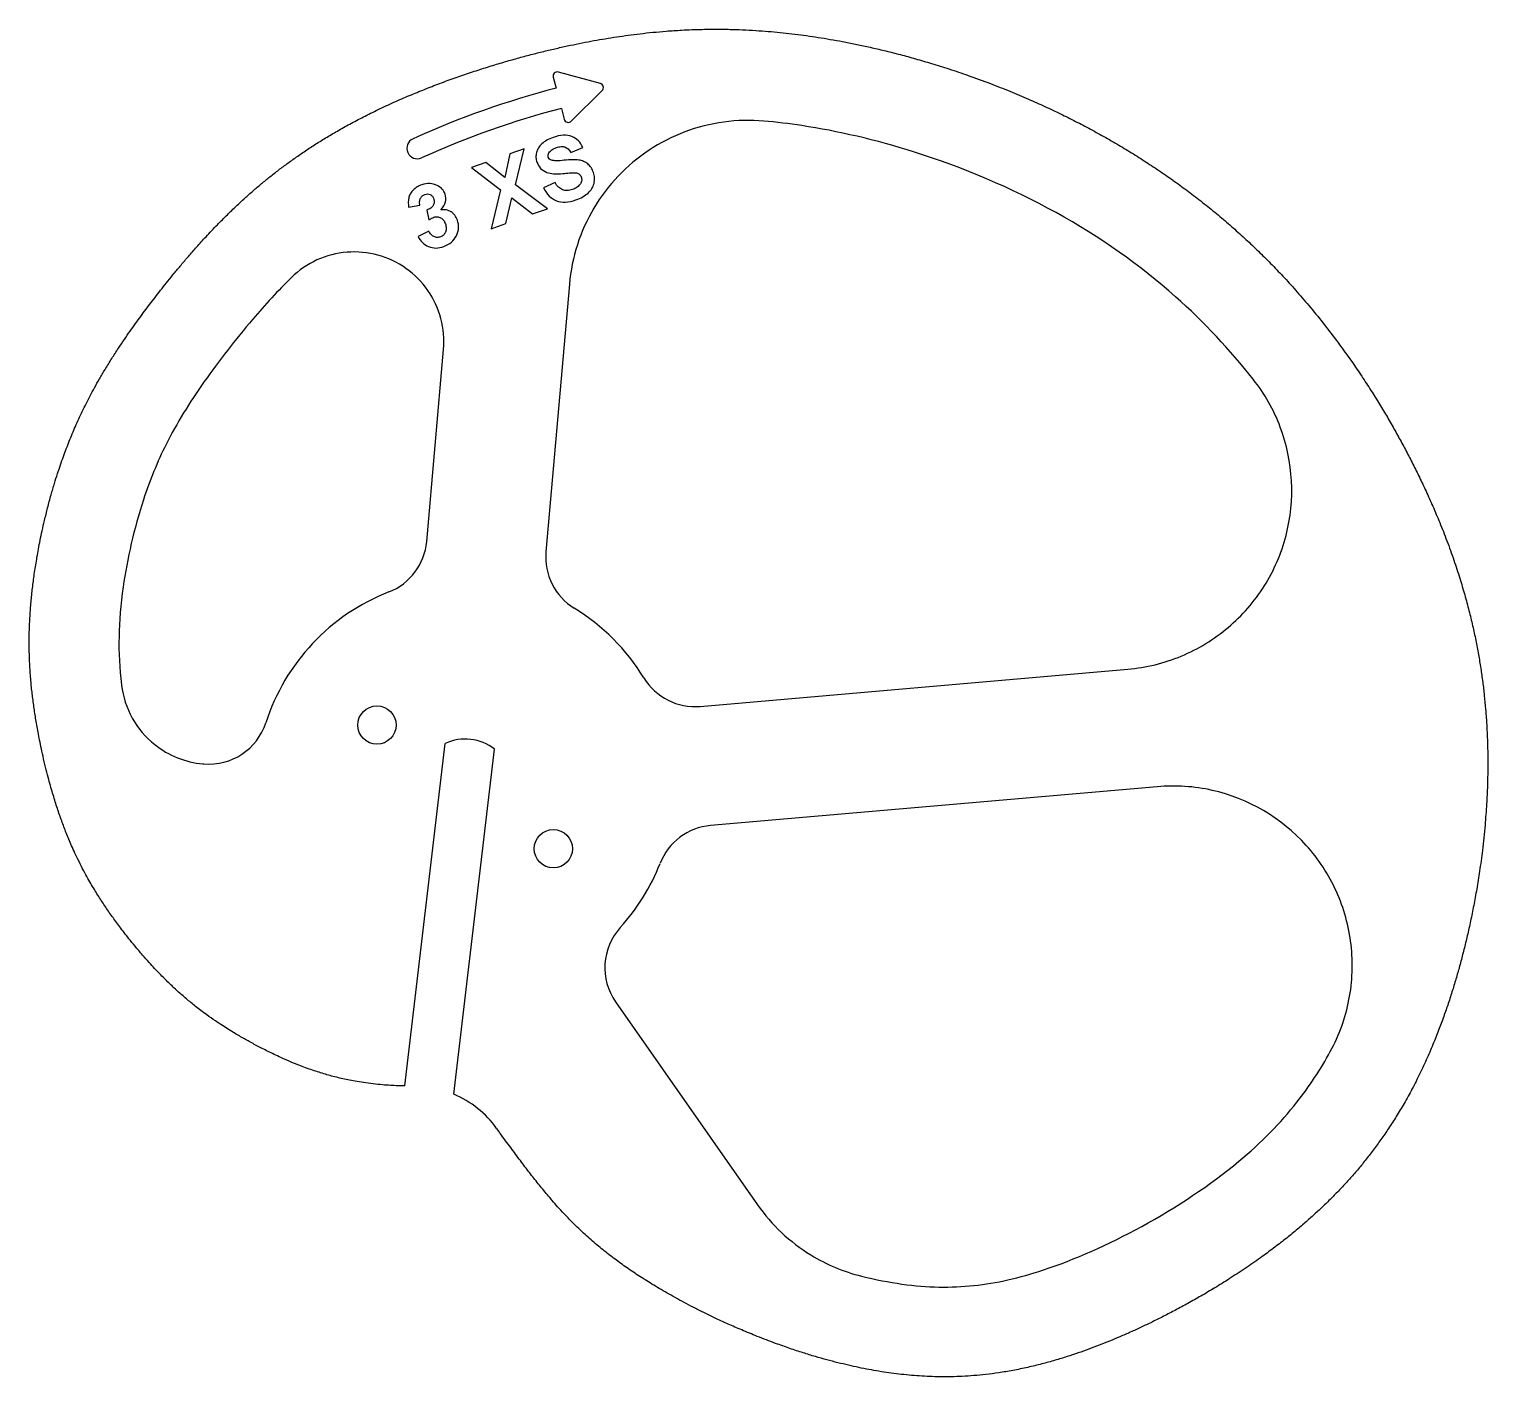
# Model space of a CAD drawing. Extents: x 327 to 571, y 120 to 345.
import ezdxf

# ---------------------------------------------------------------- set-up
doc = ezdxf.new("R2010")
doc.units = 0
doc.header["$LTSCALE"] = 12.7
doc.layers.add('VISIBLE', color=7, linetype='CONTINUOUS')

msp = doc.modelspace()

# ---------------------------------------------------------------- linework, layer by layer
at = {"layer": 'VISIBLE'}
for p, q in [((414.3, 337.36), (414.78, 335.53)), ((422.18, 336.29), (415.16, 338.21)), ((417.31, 330), (422.49, 335.12)), ((415.67, 332.15), (416.14, 330.32)), ((407.06, 324.53), (406.22, 320.58)), ((409.43, 325.37), (407.06, 324.53)), ((408.02, 319.34), (409.43, 325.37)), ((417.22, 324.77), (419.24, 325.59)), ((403.04, 323.11), (400.65, 322.27)), ((400.65, 322.27), (405.5, 318.54)), ((406.22, 320.58), (403.04, 323.11)), ((414.61, 319.74), (412.69, 318.84)), ((405.5, 318.54), (403.91, 312.03)), ((406.36, 312.9), (407.37, 317.19)), ((407.37, 317.19), (410.86, 314.49)), ((413.32, 315.36), (408.02, 319.34)), ((390.13, 315.62), (392.03, 315.95)), ((393.18, 315.15), (393.52, 313.49)), ((410.86, 314.49), (413.32, 315.36)), ((403.91, 312.03), (406.36, 312.9)), ((393.49, 311.63), (391.7, 310.73)), ((417.01, 302.77), (413.07, 257.99)), ((393.15, 259.74), (395.97, 291.83)), ((438.87, 232.16), (510.36, 238.39)), ((389.51, 168.7), (396.26, 225.98)), ((397.7, 167.31), (404.5, 225.01)), ((355.73, 222.56), (355.88, 222.55)), ((515.27, 218.74), (440.61, 212.24)), ((424.73, 182.75), (448.46, 148.84))]:
    msp.add_line(p, q, dxfattribs=at)
for centre in [(384.84, 229.04), (414.32, 208.37)]:
    msp.add_circle(centre, 3.2, dxfattribs=at)
for centre, radius, start, end in [((414.98, 337.54), 0.7, 74.6847, 194.6847), ((453.25, 188.74), 151.75, 104.6847, 114.2718), ((421.99, 335.62), 0.7, 314.6847, 74.6847), ((453.25, 188.74), 148.25, 104.6847, 114.2718), ((416.82, 330.5), 0.7, 194.6847, 314.6847), ((391.59, 325.48), 1.75, 114.2718, 294.2718), ((383.19, 260.61), 10, 291.3635, 354.9757), ((423.04, 257.11), 10, 174.9757, 238.5879), ((399.58, 218.7), 35, 111.3635, 162.1361), ((399.58, 218.7), 35, 31.3635, 58.5879), ((438.01, 242.13), 10, 211.3635, 274.9757), ((356.75, 232.51), 10, 264.9757, 342.1361), ((399.58, 218.7), 8, 52.0273, 114.5241), ((441.48, 202.28), 10, 94.9757, 158.5879), ((399.58, 218.7), 35, 317.8153, 338.5879), ((432.93, 188.49), 10, 137.8153, 214.9757), ((391.15, 258.1), 89.41, 268.9374, 268.9493), ((390.99, 151.59), 17.1, 35.8778, 66.8988)]:
    msp.add_arc(centre, radius, start, end, dxfattribs=at)
for points, knots in [([(389.49, 168.7), (389.11, 168.71), (388.73, 168.72), (388.35, 168.73), (387.94, 168.75), (387.53, 168.77), (387.12, 168.79), (386.67, 168.82), (386.22, 168.85), (385.77, 168.89), (385.25, 168.94), (384.73, 168.99), (384.22, 169.05), (383.67, 169.11), (383.12, 169.19), (382.58, 169.27), (382.11, 169.34), (381.64, 169.41), (381.18, 169.5), (380.77, 169.57), (380.37, 169.65), (379.96, 169.73), (379.59, 169.81), (379.22, 169.89), (378.85, 169.97), (378.49, 170.06), (378.14, 170.14), (377.79, 170.23), (377.44, 170.32), (377.09, 170.41), (376.75, 170.51), (376.39, 170.61), (376.04, 170.71), (375.69, 170.82), (375.33, 170.93), (374.97, 171.04), (374.62, 171.16), (374.25, 171.28), (373.88, 171.41), (373.52, 171.54), (373.12, 171.68), (372.72, 171.83), (372.32, 171.98), (371.84, 172.16), (371.37, 172.35), (370.89, 172.54), (370.39, 172.75), (369.89, 172.96), (369.39, 173.18), (368.99, 173.36), (368.59, 173.54), (368.2, 173.73), (367.84, 173.89), (367.48, 174.06), (367.13, 174.24), (366.8, 174.4), (366.47, 174.56), (366.14, 174.72), (365.83, 174.88), (365.52, 175.04), (365.21, 175.2), (364.92, 175.35), (364.63, 175.51), (364.33, 175.66), (364.05, 175.82), (363.77, 175.97), (363.49, 176.12), (363.22, 176.27), (362.95, 176.43), (362.68, 176.58), (362.4, 176.74), (362.12, 176.9), (361.84, 177.06), (361.55, 177.23), (361.26, 177.4), (360.97, 177.58), (360.67, 177.76), (360.36, 177.95), (360.05, 178.14), (359.71, 178.35), (359.38, 178.57), (359.04, 178.79), (358.63, 179.05), (358.23, 179.32), (357.83, 179.59), (357.35, 179.92), (356.88, 180.25), (356.41, 180.59), (356.07, 180.83), (355.73, 181.08), (355.4, 181.34), (355.11, 181.56), (354.82, 181.78), (354.53, 182.01), (354.27, 182.22), (354, 182.43), (353.74, 182.65), (353.48, 182.86), (353.23, 183.07), (352.98, 183.28), (352.74, 183.49), (352.49, 183.7), (352.24, 183.92), (352, 184.13), (351.75, 184.35), (351.51, 184.57), (351.26, 184.8), (351.02, 185.02), (350.77, 185.25), (350.53, 185.48), (350.28, 185.71), (350.04, 185.95), (349.79, 186.19), (349.54, 186.43), (349.3, 186.68), (349.03, 186.94), (348.77, 187.21), (348.52, 187.47), (348.24, 187.76), (347.96, 188.05), (347.68, 188.35), (347.37, 188.68), (347.06, 189.01), (346.76, 189.35), (346.39, 189.76), (346.02, 190.17), (345.66, 190.59), (345.23, 191.08), (344.81, 191.57), (344.4, 192.08), (344.06, 192.49), (343.72, 192.9), (343.39, 193.32), (343.11, 193.66), (342.84, 194.01), (342.57, 194.35), (342.33, 194.67), (342.09, 194.98), (341.85, 195.3), (341.63, 195.6), (341.41, 195.9), (341.19, 196.2), (340.98, 196.48), (340.77, 196.77), (340.56, 197.06), (340.36, 197.35), (340.15, 197.65), (339.95, 197.94), (339.75, 198.23), (339.55, 198.52), (339.35, 198.82), (339.15, 199.11), (338.96, 199.41), (338.76, 199.71), (338.57, 200.01), (338.38, 200.31), (338.19, 200.61), (337.99, 200.93), (337.79, 201.24), (337.6, 201.56), (337.4, 201.9), (337.2, 202.23), (337, 202.57), (336.78, 202.95), (336.57, 203.32), (336.36, 203.7), (336.11, 204.14), (335.87, 204.58), (335.64, 205.03), (335.37, 205.55), (335.1, 206.08), (334.84, 206.62), (334.62, 207.06), (334.41, 207.51), (334.2, 207.96), (334.02, 208.36), (333.85, 208.75), (333.67, 209.15), (333.52, 209.51), (333.36, 209.87), (333.21, 210.24), (333.07, 210.58), (332.93, 210.92), (332.8, 211.27), (332.67, 211.6), (332.54, 211.93), (332.42, 212.27), (332.29, 212.6), (332.17, 212.94), (332.05, 213.28), (331.93, 213.62), (331.8, 213.97), (331.69, 214.32), (331.56, 214.67), (331.45, 215.03), (331.33, 215.39), (331.21, 215.75), (331.09, 216.12), (330.98, 216.5), (330.86, 216.88), (330.74, 217.27), (330.62, 217.66), (330.5, 218.08), (330.38, 218.5), (330.26, 218.92), (330.13, 219.38), (330, 219.85), (329.88, 220.32), (329.73, 220.88), (329.59, 221.44), (329.45, 222), (329.3, 222.61), (329.16, 223.23), (329.02, 223.85), (328.9, 224.38), (328.78, 224.92), (328.66, 225.46), (328.57, 225.93), (328.47, 226.4), (328.38, 226.87), (328.29, 227.3), (328.21, 227.73), (328.14, 228.15), (328.06, 228.55), (327.99, 228.94), (327.93, 229.34), (327.86, 229.71), (327.8, 230.09), (327.74, 230.46), (327.68, 230.82), (327.63, 231.19), (327.57, 231.55), (327.52, 231.92), (327.47, 232.28), (327.42, 232.64), (327.37, 233.01), (327.32, 233.37), (327.28, 233.74), (327.23, 234.1), (327.19, 234.47), (327.15, 234.83), (327.11, 235.2), (327.07, 235.57), (327.04, 235.94), (327, 236.32), (326.97, 236.71), (326.94, 237.09), (326.91, 237.5), (326.88, 237.91), (326.85, 238.32), (326.82, 238.77), (326.8, 239.22), (326.78, 239.67), (326.75, 240.22), (326.74, 240.76), (326.72, 241.3), (326.71, 241.97), (326.7, 242.65), (326.71, 243.32), (326.71, 243.87), (326.72, 244.41), (326.74, 244.96), (326.75, 245.42), (326.77, 245.87), (326.79, 246.33), (326.81, 246.75), (326.84, 247.17), (326.86, 247.58), (326.89, 247.98), (326.92, 248.37), (326.95, 248.77), (326.98, 249.15), (327.01, 249.53), (327.05, 249.92), (327.08, 250.3), (327.12, 250.68), (327.16, 251.07), (327.21, 251.45), (327.25, 251.84), (327.3, 252.23), (327.34, 252.62), (327.39, 253.01), (327.45, 253.4), (327.5, 253.8), (327.55, 254.19), (327.61, 254.59), (327.67, 255), (327.73, 255.41), (327.8, 255.82), (327.87, 256.24), (327.94, 256.67), (328.01, 257.11), (328.09, 257.56), (328.17, 258.01), (328.26, 258.47), (328.35, 258.96), (328.45, 259.45), (328.54, 259.94), (328.65, 260.46), (328.76, 260.99), (328.88, 261.52), (329, 262.1), (329.13, 262.68), (329.27, 263.26), (329.44, 263.96), (329.61, 264.66), (329.79, 265.36), (329.97, 266.08), (330.17, 266.81), (330.37, 267.53), (330.55, 268.17), (330.74, 268.81), (330.93, 269.45), (331.1, 269.99), (331.27, 270.54), (331.45, 271.08), (331.61, 271.57), (331.77, 272.06), (331.94, 272.56), (332.1, 273.02), (332.26, 273.48), (332.43, 273.93), (332.58, 274.37), (332.74, 274.8), (332.91, 275.24), (333.07, 275.65), (333.23, 276.07), (333.4, 276.49), (333.56, 276.9), (333.73, 277.32), (333.91, 277.73), (334.08, 278.15), (334.26, 278.57), (334.44, 278.98), (334.62, 279.4), (334.81, 279.81), (335, 280.23), (335.19, 280.65), (335.39, 281.06), (335.59, 281.48), (335.79, 281.91), (336, 282.33), (336.21, 282.76), (336.44, 283.2), (336.66, 283.64), (336.89, 284.07), (337.13, 284.54), (337.38, 284.99), (337.63, 285.45), (337.9, 285.94), (338.17, 286.42), (338.45, 286.91), (338.76, 287.44), (339.07, 287.96), (339.38, 288.48), (339.75, 289.1), (340.13, 289.71), (340.51, 290.31), (340.88, 290.89), (341.25, 291.47), (341.63, 292.05), (341.96, 292.54), (342.29, 293.03), (342.62, 293.52), (342.94, 293.98), (343.25, 294.43), (343.57, 294.89), (343.87, 295.31), (344.17, 295.74), (344.47, 296.16), (344.76, 296.56), (345.06, 296.97), (345.35, 297.37), (345.64, 297.76), (345.93, 298.15), (346.22, 298.54), (346.5, 298.92), (346.79, 299.3), (347.08, 299.68), (347.37, 300.07), (347.67, 300.46), (347.97, 300.84), (348.28, 301.24), (348.59, 301.64), (348.91, 302.04), (349.23, 302.46), (349.56, 302.87), (349.9, 303.28), (350.24, 303.71), (350.59, 304.14), (350.94, 304.57), (351.32, 305.03), (351.71, 305.5), (352.1, 305.96), (352.5, 306.44), (352.91, 306.92), (353.33, 307.4), (353.78, 307.92), (354.23, 308.44), (354.69, 308.95), (355.21, 309.54), (355.73, 310.12), (356.27, 310.69), (356.89, 311.37), (357.53, 312.04), (358.17, 312.7), (358.72, 313.26), (359.27, 313.82), (359.83, 314.37), (360.32, 314.86), (360.82, 315.33), (361.32, 315.81), (361.79, 316.25), (362.27, 316.69), (362.75, 317.13), (363.21, 317.54), (363.67, 317.96), (364.14, 318.37), (364.6, 318.77), (365.07, 319.16), (365.54, 319.56), (366.01, 319.95), (366.48, 320.33), (366.96, 320.72), (367.45, 321.1), (367.94, 321.49), (368.43, 321.87), (368.94, 322.26), (369.46, 322.64), (369.98, 323.02), (370.52, 323.41), (371.06, 323.8), (371.61, 324.18), (372.17, 324.57), (372.74, 324.95), (373.31, 325.33), (373.9, 325.72), (374.49, 326.1), (375.09, 326.48), (375.71, 326.87), (376.34, 327.25), (376.97, 327.63), (377.63, 328.02), (378.3, 328.41), (378.97, 328.79), (379.68, 329.19), (380.4, 329.58), (381.13, 329.96), (381.9, 330.37), (382.68, 330.77), (383.46, 331.17), (384.3, 331.59), (385.15, 332), (386, 332.4), (386.89, 332.81), (387.78, 333.21), (388.67, 333.61), (389.53, 333.98), (390.39, 334.35), (391.25, 334.7), (392.07, 335.04), (392.9, 335.37), (393.73, 335.7), (394.58, 336.03), (395.43, 336.35), (396.28, 336.67), (397.14, 336.98), (398.01, 337.29), (398.87, 337.59), (399.72, 337.89), (400.58, 338.17), (401.43, 338.45), (402.26, 338.72), (403.09, 338.99), (403.92, 339.24), (404.72, 339.49), (405.52, 339.73), (406.32, 339.96), (407.08, 340.18), (407.85, 340.4), (408.62, 340.61), (409.36, 340.81), (410.1, 341.01), (410.84, 341.2), (411.56, 341.39), (412.28, 341.57), (413, 341.75), (413.71, 341.92), (414.41, 342.08), (415.11, 342.24), (415.8, 342.4), (416.48, 342.55), (417.17, 342.69), (417.83, 342.83), (418.5, 342.97), (419.16, 343.1), (419.8, 343.23), (420.45, 343.35), (421.09, 343.47), (421.73, 343.58), (422.36, 343.69), (422.99, 343.8), (423.63, 343.9), (424.27, 344.01), (424.91, 344.1), (425.56, 344.2), (426.21, 344.29), (426.85, 344.38), (427.52, 344.47), (428.18, 344.55), (428.84, 344.63), (429.54, 344.71), (430.24, 344.79), (430.94, 344.86), (431.69, 344.93), (432.45, 345), (433.2, 345.06), (434.05, 345.13), (434.91, 345.18), (435.76, 345.23), (436.91, 345.29), (438.06, 345.33), (439.22, 345.36), (440.25, 345.38), (441.28, 345.39), (442.32, 345.38), (443.15, 345.37), (443.98, 345.36), (444.81, 345.33), (445.56, 345.31), (446.32, 345.27), (447.08, 345.23), (447.79, 345.2), (448.5, 345.15), (449.21, 345.1), (449.88, 345.05), (450.56, 344.99), (451.24, 344.93), (451.9, 344.87), (452.56, 344.8), (453.22, 344.73), (453.88, 344.66), (454.53, 344.58), (455.19, 344.5), (455.84, 344.42), (456.49, 344.33), (457.14, 344.24), (457.79, 344.14), (458.44, 344.05), (459.1, 343.94), (459.77, 343.83), (460.43, 343.72), (461.11, 343.6), (461.8, 343.48), (462.49, 343.35), (463.19, 343.22), (463.91, 343.08), (464.63, 342.94), (465.35, 342.78), (466.1, 342.63), (466.84, 342.47), (467.59, 342.29), (468.36, 342.12), (469.14, 341.94), (469.92, 341.75), (470.72, 341.55), (471.52, 341.34), (472.33, 341.13), (473.17, 340.91), (474.01, 340.68), (474.86, 340.44), (475.75, 340.19), (476.65, 339.92), (477.55, 339.65), (478.51, 339.36), (479.48, 339.05), (480.45, 338.74), (481.52, 338.39), (482.59, 338.03), (483.66, 337.65), (484.91, 337.21), (486.15, 336.76), (487.39, 336.29), (488.47, 335.87), (489.55, 335.45), (490.62, 335.01), (491.66, 334.58), (492.7, 334.15), (493.74, 333.7), (494.66, 333.29), (495.58, 332.88), (496.5, 332.46), (497.37, 332.06), (498.24, 331.65), (499.1, 331.23), (499.94, 330.82), (500.78, 330.4), (501.62, 329.97), (502.46, 329.54), (503.3, 329.1), (504.13, 328.65), (504.98, 328.2), (505.81, 327.74), (506.65, 327.27), (507.48, 326.8), (508.31, 326.32), (509.13, 325.83), (509.96, 325.34), (510.78, 324.84), (511.59, 324.33), (512.4, 323.83), (513.21, 323.31), (514, 322.79), (514.81, 322.26), (515.6, 321.73), (516.39, 321.19), (517.18, 320.64), (517.97, 320.09), (518.74, 319.53), (519.52, 318.96), (520.29, 318.39), (521.05, 317.81), (521.85, 317.21), (522.65, 316.59), (523.43, 315.97), (524.2, 315.35), (524.97, 314.72), (525.72, 314.09), (526.47, 313.46), (527.21, 312.82), (527.94, 312.18), (528.67, 311.54), (529.38, 310.89), (530.09, 310.24), (530.79, 309.59), (531.49, 308.93), (532.17, 308.26), (532.86, 307.59), (533.54, 306.92), (534.21, 306.23), (534.91, 305.52), (535.6, 304.81), (536.27, 304.09), (536.99, 303.32), (537.7, 302.54), (538.39, 301.75), (539.15, 300.9), (539.89, 300.04), (540.62, 299.17), (541.42, 298.22), (542.2, 297.27), (542.96, 296.3), (543.72, 295.34), (544.46, 294.38), (545.19, 293.4), (545.85, 292.52), (546.5, 291.63), (547.13, 290.73), (547.72, 289.91), (548.29, 289.08), (548.86, 288.24), (549.4, 287.45), (549.92, 286.65), (550.44, 285.85), (550.93, 285.09), (551.42, 284.32), (551.9, 283.55), (552.36, 282.81), (552.81, 282.07), (553.25, 281.32), (553.69, 280.59), (554.11, 279.87), (554.53, 279.13), (554.94, 278.42), (555.34, 277.7), (555.73, 276.98), (556.13, 276.27), (556.51, 275.55), (556.9, 274.83), (557.27, 274.11), (557.65, 273.39), (558.01, 272.67), (558.38, 271.94), (558.75, 271.2), (559.1, 270.47), (559.48, 269.69), (559.84, 268.92), (560.2, 268.14), (560.59, 267.3), (560.96, 266.47), (561.33, 265.63), (561.73, 264.72), (562.11, 263.81), (562.49, 262.89), (562.9, 261.89), (563.29, 260.88), (563.68, 259.86), (564.09, 258.78), (564.48, 257.7), (564.85, 256.61), (565.2, 255.6), (565.53, 254.6), (565.84, 253.58), (566.13, 252.66), (566.41, 251.73), (566.67, 250.8), (566.92, 249.92), (567.16, 249.05), (567.38, 248.17), (567.59, 247.33), (567.8, 246.49), (567.99, 245.65), (568.17, 244.84), (568.35, 244.03), (568.51, 243.21), (568.67, 242.42), (568.82, 241.63), (568.96, 240.84), (569.1, 240.07), (569.23, 239.29), (569.35, 238.52), (569.46, 237.76), (569.57, 237), (569.67, 236.23), (569.77, 235.48), (569.86, 234.73), (569.94, 233.97), (570.02, 233.22), (570.09, 232.47), (570.15, 231.72), (570.22, 230.94), (570.27, 230.17), (570.32, 229.39), (570.37, 228.59), (570.41, 227.78), (570.44, 226.97), (570.48, 226.13), (570.5, 225.29), (570.51, 224.44), (570.53, 223.56), (570.53, 222.67), (570.52, 221.78), (570.51, 220.83), (570.49, 219.89), (570.46, 218.94), (570.43, 217.91), (570.38, 216.88), (570.32, 215.85), (570.25, 214.67), (570.16, 213.49), (570.06, 212.31), (569.93, 210.9), (569.79, 209.49), (569.62, 208.09), (569.47, 206.92), (569.32, 205.76), (569.15, 204.6), (569, 203.61), (568.84, 202.61), (568.67, 201.62), (568.51, 200.7), (568.34, 199.78), (568.17, 198.86), (568, 198), (567.82, 197.13), (567.64, 196.27), (567.47, 195.45), (567.28, 194.63), (567.1, 193.82), (566.91, 193.04), (566.73, 192.27), (566.53, 191.5), (566.35, 190.76), (566.15, 190.02), (565.96, 189.28), (565.76, 188.56), (565.56, 187.84), (565.35, 187.13), (565.14, 186.4), (564.93, 185.68), (564.71, 184.97), (564.48, 184.24), (564.25, 183.51), (564.01, 182.79), (563.76, 182.05), (563.51, 181.32), (563.25, 180.59), (562.98, 179.82), (562.7, 179.07), (562.42, 178.32), (562.11, 177.52), (561.8, 176.72), (561.47, 175.94), (561.13, 175.09), (560.77, 174.25), (560.4, 173.42), (560, 172.53), (559.59, 171.66), (559.17, 170.79), (558.75, 169.91), (558.31, 169.04), (557.85, 168.18), (557.42, 167.37), (556.98, 166.57), (556.53, 165.78), (556.1, 165.05), (555.67, 164.33), (555.23, 163.61), (554.81, 162.94), (554.38, 162.27), (553.94, 161.61), (553.52, 160.98), (553.09, 160.35), (552.66, 159.73), (552.23, 159.13), (551.8, 158.54), (551.35, 157.95), (550.92, 157.38), (550.49, 156.82), (550.04, 156.26), (549.61, 155.72), (549.17, 155.18), (548.72, 154.65), (548.28, 154.14), (547.84, 153.63), (547.39, 153.13), (546.95, 152.64), (546.51, 152.16), (546.06, 151.67), (545.61, 151.2), (545.15, 150.72), (544.68, 150.25), (544.21, 149.77), (543.73, 149.3), (543.25, 148.83), (542.75, 148.36), (542.25, 147.89), (541.74, 147.42), (541.23, 146.95), (540.7, 146.48), (540.17, 146.01), (539.62, 145.53), (539.06, 145.05), (538.49, 144.58), (537.89, 144.08), (537.29, 143.59), (536.68, 143.1), (536.03, 142.59), (535.37, 142.08), (534.7, 141.58), (533.99, 141.04), (533.26, 140.5), (532.53, 139.98), (531.68, 139.38), (530.83, 138.78), (529.97, 138.2), (529.09, 137.61), (528.2, 137.03), (527.31, 136.45), (526.51, 135.95), (525.71, 135.45), (524.9, 134.96), (524.13, 134.49), (523.35, 134.03), (522.57, 133.58), (521.85, 133.16), (521.13, 132.76), (520.4, 132.36), (519.71, 131.98), (519.02, 131.6), (518.33, 131.24), (517.67, 130.88), (517, 130.54), (516.33, 130.2), (515.69, 129.87), (515.05, 129.55), (514.41, 129.24), (513.79, 128.94), (513.18, 128.65), (512.56, 128.36), (511.96, 128.08), (511.37, 127.81), (510.77, 127.54), (510.19, 127.28), (509.61, 127.03), (509.03, 126.78), (508.45, 126.53), (507.87, 126.29), (507.29, 126.05), (506.71, 125.81), (506.13, 125.58), (505.55, 125.36), (504.97, 125.13), (504.39, 124.91), (503.81, 124.7), (503.22, 124.48), (502.63, 124.27), (502.05, 124.07), (501.43, 123.86), (500.82, 123.66), (500.21, 123.46), (499.53, 123.24), (498.86, 123.04), (498.19, 122.84), (497.46, 122.63), (496.73, 122.42), (496, 122.23), (495.21, 122.03), (494.42, 121.83), (493.62, 121.66), (492.79, 121.47), (491.96, 121.3), (491.13, 121.14), (490.34, 121), (489.56, 120.86), (488.77, 120.75), (488.05, 120.64), (487.33, 120.55), (486.61, 120.47), (485.95, 120.39), (485.28, 120.33), (484.6, 120.27), (483.97, 120.22), (483.33, 120.18), (482.68, 120.15), (482.07, 120.12), (481.44, 120.1), (480.82, 120.09), (480.22, 120.08), (479.61, 120.07), (479, 120.08), (478.41, 120.09), (477.82, 120.1), (477.22, 120.13), (476.65, 120.15), (476.07, 120.18), (475.49, 120.22), (474.92, 120.26), (474.35, 120.3), (473.78, 120.35), (473.21, 120.41), (472.65, 120.47), (472.08, 120.53), (471.52, 120.6), (470.96, 120.67), (470.4, 120.75), (469.85, 120.83), (469.3, 120.91), (468.74, 121), (468.18, 121.09), (467.63, 121.19), (467.07, 121.3), (466.51, 121.4), (465.94, 121.51), (465.37, 121.63), (464.8, 121.75), (464.22, 121.88), (463.65, 122.01), (463.06, 122.15), (462.47, 122.29), (461.88, 122.44), (461.27, 122.59), (460.66, 122.75), (460.05, 122.92), (459.41, 123.09), (458.77, 123.27), (458.12, 123.46), (457.44, 123.66), (456.76, 123.87), (456.08, 124.09), (455.35, 124.32), (454.61, 124.56), (453.88, 124.81), (453.08, 125.09), (452.27, 125.38), (451.47, 125.67), (450.44, 126.05), (449.41, 126.44), (448.4, 126.84), (447.53, 127.19), (446.66, 127.55), (445.81, 127.91), (445.05, 128.23), (444.3, 128.56), (443.56, 128.89), (442.9, 129.19), (442.24, 129.49), (441.6, 129.79), (440.99, 130.08), (440.39, 130.37), (439.8, 130.66), (439.23, 130.93), (438.67, 131.21), (438.12, 131.5), (437.59, 131.77), (437.06, 132.04), (436.54, 132.32), (436.04, 132.58), (435.54, 132.85), (435.05, 133.12), (434.58, 133.38), (434.11, 133.64), (433.66, 133.9), (433.21, 134.15), (432.77, 134.41), (432.34, 134.66), (431.92, 134.91), (431.51, 135.15), (431.1, 135.4), (430.7, 135.64), (430.31, 135.89), (429.93, 136.13), (429.55, 136.37), (429.17, 136.61), (428.8, 136.85), (428.43, 137.09), (428.07, 137.33), (427.71, 137.57), (427.35, 137.81), (427, 138.05), (426.65, 138.29), (426.3, 138.54), (425.96, 138.78), (425.62, 139.02), (425.28, 139.26), (424.95, 139.51), (424.63, 139.75), (424.29, 140), (423.97, 140.25), (423.65, 140.49), (423.3, 140.76), (422.97, 141.02), (422.64, 141.29), (422.3, 141.56), (421.97, 141.83), (421.65, 142.1), (421.3, 142.39), (420.97, 142.68), (420.64, 142.97), (420.29, 143.27), (419.95, 143.57), (419.62, 143.87), (419.27, 144.2), (418.92, 144.52), (418.58, 144.85), (418.21, 145.21), (417.84, 145.57), (417.48, 145.93), (417.02, 146.4), (416.57, 146.86), (416.12, 147.34), (415.76, 147.73), (415.4, 148.12), (415.04, 148.52), (414.74, 148.86), (414.44, 149.2), (414.14, 149.55), (413.86, 149.87), (413.59, 150.19), (413.32, 150.51), (413.06, 150.82), (412.8, 151.13), (412.54, 151.45), (412.3, 151.75), (412.05, 152.06), (411.8, 152.36), (411.56, 152.67), (411.31, 152.98), (411.07, 153.29), (410.82, 153.6), (410.58, 153.91), (410.33, 154.23), (410.08, 154.55), (409.83, 154.88), (409.58, 155.21), (409.33, 155.54), (409.07, 155.88), (408.81, 156.23), (408.54, 156.58), (408.28, 156.93), (408.01, 157.29), (407.74, 157.66), (407.46, 158.03), (407.19, 158.4), (406.91, 158.78), (406.63, 159.16), (406.34, 159.55), (406.05, 159.96), (405.75, 160.36), (405.45, 160.78), (405.25, 161.05), (405.05, 161.33), (404.85, 161.61)], [-60.400689, -60.400689, -60.400689, -60.400689, -60.254773, -60.254773, -60.254773, -60.098273, -60.098273, -60.098273, -59.925106, -59.925106, -59.925106, -59.726334, -59.726334, -59.726334, -59.516769, -59.516769, -59.516769, -59.337609, -59.337609, -59.337609, -59.181782, -59.181782, -59.181782, -59.038705, -59.038705, -59.038705, -58.903317, -58.903317, -58.903317, -58.768646, -58.768646, -58.768646, -58.631979, -58.631979, -58.631979, -58.493149, -58.493149, -58.493149, -58.350247, -58.350247, -58.350247, -58.193325, -58.193325, -58.193325, -58.004685, -58.004685, -58.004685, -57.804576, -57.804576, -57.804576, -57.643308, -57.643308, -57.643308, -57.497419, -57.497419, -57.497419, -57.360969, -57.360969, -57.360969, -57.231544, -57.231544, -57.231544, -57.107472, -57.107472, -57.107472, -56.987643, -56.987643, -56.987643, -56.869863, -56.869863, -56.869863, -56.748435, -56.748435, -56.748435, -56.620443, -56.620443, -56.620443, -56.483045, -56.483045, -56.483045, -56.330479, -56.330479, -56.330479, -56.146042, -56.146042, -56.146042, -55.926721, -55.926721, -55.926721, -55.77013, -55.77013, -55.77013, -55.634397, -55.634397, -55.634397, -55.509178, -55.509178, -55.509178, -55.390501, -55.390501, -55.390501, -55.273736, -55.273736, -55.273736, -55.156999, -55.156999, -55.156999, -55.040277, -55.040277, -55.040277, -54.923521, -54.923521, -54.923521, -54.804439, -54.804439, -54.804439, -54.679016, -54.679016, -54.679016, -54.544187, -54.544187, -54.544187, -54.393473, -54.393473, -54.393473, -54.212163, -54.212163, -54.212163, -54.000396, -54.000396, -54.000396, -53.827177, -53.827177, -53.827177, -53.683967, -53.683967, -53.683967, -53.554285, -53.554285, -53.554285, -53.432761, -53.432761, -53.432761, -53.315294, -53.315294, -53.315294, -53.197618, -53.197618, -53.197618, -53.079252, -53.079252, -53.079252, -52.960175, -52.960175, -52.960175, -52.839696, -52.839696, -52.839696, -52.713899, -52.713899, -52.713899, -52.579445, -52.579445, -52.579445, -52.431352, -52.431352, -52.431352, -52.259088, -52.259088, -52.259088, -52.054951, -52.054951, -52.054951, -51.884884, -51.884884, -51.884884, -51.73754, -51.73754, -51.73754, -51.604606, -51.604606, -51.604606, -51.480355, -51.480355, -51.480355, -51.361901, -51.361901, -51.361901, -51.244157, -51.244157, -51.244157, -51.124503, -51.124503, -51.124503, -51.00273, -51.00273, -51.00273, -50.878574, -50.878574, -50.878574, -50.74981, -50.74981, -50.74981, -50.612235, -50.612235, -50.612235, -50.460636, -50.460636, -50.460636, -50.281269, -50.281269, -50.281269, -50.084858, -50.084858, -50.084858, -49.914522, -49.914522, -49.914522, -49.765098, -49.765098, -49.765098, -49.630324, -49.630324, -49.630324, -49.504528, -49.504528, -49.504528, -49.384973, -49.384973, -49.384973, -49.268294, -49.268294, -49.268294, -49.15109, -49.15109, -49.15109, -49.03314, -49.03314, -49.03314, -48.914416, -48.914416, -48.914416, -48.794083, -48.794083, -48.794083, -48.668121, -48.668121, -48.668121, -48.5334, -48.5334, -48.5334, -48.38452, -48.38452, -48.38452, -48.206048, -48.206048, -48.206048, -47.985057, -47.985057, -47.985057, -47.807915, -47.807915, -47.807915, -47.660942, -47.660942, -47.660942, -47.528407, -47.528407, -47.528407, -47.404429, -47.404429, -47.404429, -47.285696, -47.285696, -47.285696, -47.167951, -47.167951, -47.167951, -47.050516, -47.050516, -47.050516, -46.933387, -46.933387, -46.933387, -46.816371, -46.816371, -46.816371, -46.696764, -46.696764, -46.696764, -46.5725, -46.5725, -46.5725, -46.442258, -46.442258, -46.442258, -46.303879, -46.303879, -46.303879, -46.1556, -46.1556, -46.1556, -45.993366, -45.993366, -45.993366, -45.79904, -45.79904, -45.79904, -45.598032, -45.598032, -45.598032, -45.419915, -45.419915, -45.419915, -45.267914, -45.267914, -45.267914, -45.128616, -45.128616, -45.128616, -44.997701, -44.997701, -44.997701, -44.872799, -44.872799, -44.872799, -44.751464, -44.751464, -44.751464, -44.629145, -44.629145, -44.629145, -44.50521, -44.50521, -44.50521, -44.379526, -44.379526, -44.379526, -44.251623, -44.251623, -44.251623, -44.119213, -44.119213, -44.119213, -43.980718, -43.980718, -43.980718, -43.834047, -43.834047, -43.834047, -43.676256, -43.676256, -43.676256, -43.502808, -43.502808, -43.502808, -43.298894, -43.298894, -43.298894, -43.10228, -43.10228, -43.10228, -42.933912, -42.933912, -42.933912, -42.777084, -42.777084, -42.777084, -42.630311, -42.630311, -42.630311, -42.489877, -42.489877, -42.489877, -42.354432, -42.354432, -42.354432, -42.221994, -42.221994, -42.221994, -42.086714, -42.086714, -42.086714, -41.947382, -41.947382, -41.947382, -41.803158, -41.803158, -41.803158, -41.653363, -41.653363, -41.653363, -41.490655, -41.490655, -41.490655, -41.321612, -41.321612, -41.321612, -41.13881, -41.13881, -41.13881, -40.932488, -40.932488, -40.932488, -40.690947, -40.690947, -40.690947, -40.486767, -40.486767, -40.486767, -40.308444, -40.308444, -40.308444, -40.141908, -40.141908, -40.141908, -39.982586, -39.982586, -39.982586, -39.826404, -39.826404, -39.826404, -39.670832, -39.670832, -39.670832, -39.51294, -39.51294, -39.51294, -39.350394, -39.350394, -39.350394, -39.183202, -39.183202, -39.183202, -39.011878, -39.011878, -39.011878, -38.835884, -38.835884, -38.835884, -38.653828, -38.653828, -38.653828, -38.463472, -38.463472, -38.463472, -38.26249, -38.26249, -38.26249, -38.048582, -38.048582, -38.048582, -37.82015, -37.82015, -37.82015, -37.583943, -37.583943, -37.583943, -37.359009, -37.359009, -37.359009, -37.145265, -37.145265, -37.145265, -36.927076, -36.927076, -36.927076, -36.707575, -36.707575, -36.707575, -36.491765, -36.491765, -36.491765, -36.283029, -36.283029, -36.283029, -36.082633, -36.082633, -36.082633, -35.890252, -35.890252, -35.890252, -35.704591, -35.704591, -35.704591, -35.523818, -35.523818, -35.523818, -35.347178, -35.347178, -35.347178, -35.174766, -35.174766, -35.174766, -35.007465, -35.007465, -35.007465, -34.844665, -34.844665, -34.844665, -34.684311, -34.684311, -34.684311, -34.522102, -34.522102, -34.522102, -34.357197, -34.357197, -34.357197, -34.188436, -34.188436, -34.188436, -34.010573, -34.010573, -34.010573, -33.818189, -33.818189, -33.818189, -33.601234, -33.601234, -33.601234, -33.309466, -33.309466, -33.309466, -33.049236, -33.049236, -33.049236, -32.842428, -32.842428, -32.842428, -32.655314, -32.655314, -32.655314, -32.4814, -32.4814, -32.4814, -32.316614, -32.316614, -32.316614, -32.157812, -32.157812, -32.157812, -32.001691, -32.001691, -32.001691, -31.847739, -31.847739, -31.847739, -31.695162, -31.695162, -31.695162, -31.540013, -31.540013, -31.540013, -31.380653, -31.380653, -31.380653, -31.216363, -31.216363, -31.216363, -31.047486, -31.047486, -31.047486, -30.874049, -30.874049, -30.874049, -30.69519, -30.69519, -30.69519, -30.508669, -30.508669, -30.508669, -30.311454, -30.311454, -30.311454, -30.099213, -30.099213, -30.099213, -29.864993, -29.864993, -29.864993, -29.59303, -29.59303, -29.59303, -29.356274, -29.356274, -29.356274, -29.126928, -29.126928, -29.126928, -28.921916, -28.921916, -28.921916, -28.727158, -28.727158, -28.727158, -28.536517, -28.536517, -28.536517, -28.34378, -28.34378, -28.34378, -28.148809, -28.148809, -28.148809, -27.952854, -27.952854, -27.952854, -27.756423, -27.756423, -27.756423, -27.559374, -27.559374, -27.559374, -27.361139, -27.361139, -27.361139, -27.161682, -27.161682, -27.161682, -26.961218, -26.961218, -26.961218, -26.750584, -26.750584, -26.750584, -26.541595, -26.541595, -26.541595, -26.334238, -26.334238, -26.334238, -26.128502, -26.128502, -26.128502, -25.923103, -25.923103, -25.923103, -25.716085, -25.716085, -25.716085, -25.501348, -25.501348, -25.501348, -25.272447, -25.272447, -25.272447, -25.023963, -25.023963, -25.023963, -24.752967, -24.752967, -24.752967, -24.484739, -24.484739, -24.484739, -24.242097, -24.242097, -24.242097, -24.018446, -24.018446, -24.018446, -23.807743, -23.807743, -23.807743, -23.60693, -23.60693, -23.60693, -23.414284, -23.414284, -23.414284, -23.22817, -23.22817, -23.22817, -23.0467, -23.0467, -23.0467, -22.866648, -22.866648, -22.866648, -22.688002, -22.688002, -22.688002, -22.508148, -22.508148, -22.508148, -22.319225, -22.319225, -22.319225, -22.118302, -22.118302, -22.118302, -21.90196, -21.90196, -21.90196, -21.665097, -21.665097, -21.665097, -21.414901, -21.414901, -21.414901, -21.185317, -21.185317, -21.185317, -20.976699, -20.976699, -20.976699, -20.781984, -20.781984, -20.781984, -20.597371, -20.597371, -20.597371, -20.420771, -20.420771, -20.420771, -20.250548, -20.250548, -20.250548, -20.085297, -20.085297, -20.085297, -19.92386, -19.92386, -19.92386, -19.765716, -19.765716, -19.765716, -19.608698, -19.608698, -19.608698, -19.447993, -19.447993, -19.447993, -19.281733, -19.281733, -19.281733, -19.108667, -19.108667, -19.108667, -18.92737, -18.92737, -18.92737, -18.735093, -18.735093, -18.735093, -18.526336, -18.526336, -18.526336, -18.287337, -18.287337, -18.287337, -18.001598, -18.001598, -18.001598, -17.76536, -17.76536, -17.76536, -17.561545, -17.561545, -17.561545, -17.372525, -17.372525, -17.372525, -17.193305, -17.193305, -17.193305, -17.022353, -17.022353, -17.022353, -16.859066, -16.859066, -16.859066, -16.701788, -16.701788, -16.701788, -16.547148, -16.547148, -16.547148, -16.390271, -16.390271, -16.390271, -16.230457, -16.230457, -16.230457, -16.066774, -16.066774, -16.066774, -15.895359, -15.895359, -15.895359, -15.713038, -15.713038, -15.713038, -15.516705, -15.516705, -15.516705, -15.3076, -15.3076, -15.3076, -15.095586, -15.095586, -15.095586, -14.896213, -14.896213, -14.896213, -14.71187, -14.71187, -14.71187, -14.538648, -14.538648, -14.538648, -14.37278, -14.37278, -14.37278, -14.212708, -14.212708, -14.212708, -14.057672, -14.057672, -14.057672, -13.908089, -13.908089, -13.908089, -13.763211, -13.763211, -13.763211, -13.622219, -13.622219, -13.622219, -13.481838, -13.481838, -13.481838, -13.3394, -13.3394, -13.3394, -13.194693, -13.194693, -13.194693, -13.047167, -13.047167, -13.047167, -12.894065, -12.894065, -12.894065, -12.733267, -12.733267, -12.733267, -12.562022, -12.562022, -12.562022, -12.37777, -12.37777, -12.37777, -12.166245, -12.166245, -12.166245, -11.950168, -11.950168, -11.950168, -11.758045, -11.758045, -11.758045, -11.574326, -11.574326, -11.574326, -11.404966, -11.404966, -11.404966, -11.243833, -11.243833, -11.243833, -11.089077, -11.089077, -11.089077, -10.940524, -10.940524, -10.940524, -10.797894, -10.797894, -10.797894, -10.660001, -10.660001, -10.660001, -10.525659, -10.525659, -10.525659, -10.391499, -10.391499, -10.391499, -10.25696, -10.25696, -10.25696, -10.122046, -10.122046, -10.122046, -9.985624, -9.985624, -9.985624, -9.843087, -9.843087, -9.843087, -9.686548, -9.686548, -9.686548, -9.516916, -9.516916, -9.516916, -9.333045, -9.333045, -9.333045, -9.140379, -9.140379, -9.140379, -8.958858, -8.958858, -8.958858, -8.794289, -8.794289, -8.794289, -8.641591, -8.641591, -8.641591, -8.496719, -8.496719, -8.496719, -8.35717, -8.35717, -8.35717, -8.221937, -8.221937, -8.221937, -8.090456, -8.090456, -8.090456, -7.96301, -7.96301, -7.96301, -7.838588, -7.838588, -7.838588, -7.71611, -7.71611, -7.71611, -7.595545, -7.595545, -7.595545, -7.476865, -7.476865, -7.476865, -7.358367, -7.358367, -7.358367, -7.238572, -7.238572, -7.238572, -7.117375, -7.117375, -7.117375, -6.99367, -6.99367, -6.99367, -6.865298, -6.865298, -6.865298, -6.73077, -6.73077, -6.73077, -6.587822, -6.587822, -6.587822, -6.43346, -6.43346, -6.43346, -6.262543, -6.262543, -6.262543, -6.043087, -6.043087, -6.043087, -5.854241, -5.854241, -5.854241, -5.687166, -5.687166, -5.687166, -5.53821, -5.53821, -5.53821, -5.398588, -5.398588, -5.398588, -5.265066, -5.265066, -5.265066, -5.136315, -5.136315, -5.136315, -5.011535, -5.011535, -5.011535, -4.891058, -4.891058, -4.891058, -4.774374, -4.774374, -4.774374, -4.660856, -4.660856, -4.660856, -4.550041, -4.550041, -4.550041, -4.44032, -4.44032, -4.44032, -4.330209, -4.330209, -4.330209, -4.219691, -4.219691, -4.219691, -4.108756, -4.108756, -4.108756, -3.997276, -3.997276, -3.997276, -3.883128, -3.883128, -3.883128, -3.76178, -3.76178, -3.76178, -3.636094, -3.636094, -3.636094, -3.503755, -3.503755, -3.503755, -3.36414, -3.36414, -3.36414, -3.214833, -3.214833, -3.214833, -3.050039, -3.050039, -3.050039, -2.836191, -2.836191, -2.836191, -2.658929, -2.658929, -2.658929, -2.506087, -2.506087, -2.506087, -2.364367, -2.364367, -2.364367, -2.228464, -2.228464, -2.228464, -2.09718, -2.09718, -2.09718, -1.966106, -1.966106, -1.966106, -1.835235, -1.835235, -1.835235, -1.70114, -1.70114, -1.70114, -1.563285, -1.563285, -1.563285, -1.421717, -1.421717, -1.421717, -1.277217, -1.277217, -1.277217, -1.129452, -1.129452, -1.129452, -0.975448, -0.975448, -0.975448, -0.872387, -0.872387, -0.872387, -0.872387]), ([(449.53, 330.03), (445.05, 330.42), (440.5, 329.79), (436.3, 328.21), (432.1, 326.62), (428.26, 324.08), (425.17, 320.83), (422.07, 317.58), (419.72, 313.62), (418.34, 309.35), (417.65, 307.22), (417.21, 305), (417.01, 302.77)], [-4.724703, -4.724703, -4.724703, -4.724703, -3.374788, -3.374788, -3.374788, -2.024873, -2.024873, -2.024873, -0.674958, -0.674958, -0.674958, 0, 0, 0, 0]), ([(531.31, 286.85), (527.42, 291.78), (523.13, 296.39), (518.33, 300.65), (512.42, 305.91), (505.71, 310.65), (498.36, 314.72), (490.89, 318.85), (482.75, 322.28), (474.7, 324.83), (468.21, 326.89), (461.82, 328.36), (455.88, 329.26), (453.7, 329.59), (451.59, 329.84), (449.53, 330.03)], [0, 0, 0, 0, 0.205344, 0.205344, 0.205344, 0.458517, 0.458517, 0.458517, 0.716022, 0.716022, 0.716022, 0.923975, 0.923975, 0.923975, 1, 1, 1, 1]), ([(414.27, 327.28), (413.91, 327.14), (413.55, 327), (413.22, 326.81), (412.93, 326.64), (412.67, 326.43), (412.4, 326.22)], [-0.2369136, -0.2369136, -0.2369136, -0.2369136, -0.1104781, -0.1104781, -0.1104781, 0, 0, 0, 0]), ([(417.44, 327.46), (416.96, 327.56), (416.49, 327.67), (416.01, 327.66), (415.43, 327.65), (414.85, 327.46), (414.27, 327.28)], [-0.3323438, -0.3323438, -0.3323438, -0.3323438, -0.1842559, -0.1842559, -0.1842559, 0, 0, 0, 0]), ([(419.24, 325.59), (419.03, 326.01), (418.83, 326.43), (418.51, 326.74), (418.22, 327.04), (417.83, 327.25), (417.44, 327.46)], [-0.2851493, -0.2851493, -0.2851493, -0.2851493, -0.138921, -0.138921, -0.138921, 0, 0, 0, 0]), ([(411.5, 324.75), (411.45, 324.48), (411.41, 324.2), (411.42, 323.94), (411.43, 323.67), (411.5, 323.41), (411.58, 323.15)], [-0.1673884, -0.1673884, -0.1673884, -0.1673884, -0.0828445, -0.0828445, -0.0828445, 0, 0, 0, 0]), ([(412.4, 326.22), (412.19, 326), (411.98, 325.79), (411.83, 325.53), (411.68, 325.29), (411.59, 325.02), (411.5, 324.75)], [-0.1857749, -0.1857749, -0.1857749, -0.1857749, -0.090155, -0.090155, -0.090155, 0, 0, 0, 0]), ([(413.48, 323.98), (413.45, 324.11), (413.42, 324.24), (413.44, 324.36), (413.45, 324.48), (413.52, 324.6), (413.58, 324.72)], [-0.07828324, -0.07828324, -0.07828324, -0.07828324, -0.03934479, -0.03934479, -0.03934479, 0, 0, 0, 0]), ([(413.58, 324.72), (413.74, 324.9), (413.9, 325.07), (414.09, 325.21), (414.31, 325.37), (414.58, 325.48), (414.85, 325.58)], [-0.1586553, -0.1586553, -0.1586553, -0.1586553, -0.0868735, -0.0868735, -0.0868735, 0, 0, 0, 0]), ([(414.85, 325.58), (415.11, 325.66), (415.37, 325.75), (415.63, 325.76), (415.84, 325.77), (416.05, 325.73), (416.26, 325.7)], [-0.1635164, -0.1635164, -0.1635164, -0.1635164, -0.0719525, -0.0719525, -0.0719525, 0, 0, 0, 0]), ([(416.26, 325.7), (416.45, 325.6), (416.63, 325.5), (416.78, 325.37), (416.96, 325.21), (417.09, 324.99), (417.22, 324.77)], [-0.1397451, -0.1397451, -0.1397451, -0.1397451, -0.076793, -0.076793, -0.076793, 0, 0, 0, 0]), ([(411.58, 323.15), (411.75, 322.78), (411.93, 322.4), (412.2, 322.12), (412.48, 321.83), (412.85, 321.64), (413.23, 321.44)], [-0.2507111, -0.2507111, -0.2507111, -0.2507111, -0.1268247, -0.1268247, -0.1268247, 0, 0, 0, 0]), ([(414, 323.47), (413.88, 323.53), (413.76, 323.58), (413.67, 323.67), (413.59, 323.75), (413.54, 323.87), (413.48, 323.98)], [-0.08071489, -0.08071489, -0.08071489, -0.08071489, -0.03919007, -0.03919007, -0.03919007, 0, 0, 0, 0]), ([(416.12, 323.46), (415.67, 323.4), (415.23, 323.35), (414.78, 323.37), (414.52, 323.39), (414.26, 323.43), (414, 323.47)], [-0.2314414, -0.2314414, -0.2314414, -0.2314414, -0.085571, -0.085571, -0.085571, 0, 0, 0, 0]), ([(418.58, 323.51), (418.24, 323.53), (417.89, 323.56), (417.54, 323.56), (417.07, 323.56), (416.59, 323.51), (416.12, 323.46)], [-0.252106, -0.252106, -0.252106, -0.252106, -0.1457914, -0.1457914, -0.1457914, 0, 0, 0, 0]), ([(420.07, 322.88), (419.84, 323.03), (419.62, 323.18), (419.38, 323.29), (419.13, 323.4), (418.86, 323.45), (418.58, 323.51)], [-0.1645916, -0.1645916, -0.1645916, -0.1645916, -0.0834049, -0.0834049, -0.0834049, 0, 0, 0, 0]), ([(421.04, 321.41), (420.92, 321.7), (420.8, 322), (420.63, 322.25), (420.47, 322.48), (420.27, 322.68), (420.07, 322.88)], [-0.1952984, -0.1952984, -0.1952984, -0.1952984, -0.0918913, -0.0918913, -0.0918913, 0, 0, 0, 0]), ([(394.93, 319.27), (394.52, 319.42), (394.11, 319.57), (393.69, 319.59), (393.23, 319.62), (392.78, 319.49), (392.32, 319.37)], [-0.2755268, -0.2755268, -0.2755268, -0.2755268, -0.1428197, -0.1428197, -0.1428197, 0, 0, 0, 0]), ([(413.23, 321.44), (413.59, 321.35), (413.96, 321.25), (414.33, 321.21), (414.84, 321.16), (415.37, 321.21), (415.89, 321.26)], [-0.2763635, -0.2763635, -0.2763635, -0.2763635, -0.1605705, -0.1605705, -0.1605705, 0, 0, 0, 0]), ([(415.86, 318.52), (415.62, 318.66), (415.38, 318.79), (415.19, 318.97), (414.95, 319.18), (414.78, 319.46), (414.61, 319.74)], [-0.1815791, -0.1815791, -0.1815791, -0.1815791, -0.0991796, -0.0991796, -0.0991796, 0, 0, 0, 0]), ([(415.89, 321.26), (416.27, 321.29), (416.65, 321.33), (417.03, 321.36), (417.25, 321.37), (417.46, 321.38), (417.68, 321.39)], [-0.193212, -0.193212, -0.193212, -0.193212, -0.0699123, -0.0699123, -0.0699123, 0, 0, 0, 0]), ([(418.84, 319.52), (418.68, 319.33), (418.52, 319.14), (418.33, 318.99), (418.09, 318.8), (417.8, 318.69), (417.5, 318.58)], [-0.1716031, -0.1716031, -0.1716031, -0.1716031, -0.0953872, -0.0953872, -0.0953872, 0, 0, 0, 0]), ([(417.68, 321.39), (417.86, 321.39), (418.03, 321.39), (418.2, 321.35), (418.33, 321.32), (418.45, 321.27), (418.57, 321.21)], [-0.1036348, -0.1036348, -0.1036348, -0.1036348, -0.0447834, -0.0447834, -0.0447834, 0, 0, 0, 0]), ([(418.57, 321.21), (418.66, 321.15), (418.76, 321.08), (418.83, 320.99), (418.9, 320.9), (418.95, 320.79), (419, 320.68)], [-0.07112512, -0.07112512, -0.07112512, -0.07112512, -0.03643004, -0.03643004, -0.03643004, 0, 0, 0, 0]), ([(419, 320.68), (419.04, 320.49), (419.08, 320.29), (419.06, 320.11), (419.04, 319.91), (418.94, 319.72), (418.84, 319.52)], [-0.1237586, -0.1237586, -0.1237586, -0.1237586, -0.0646144, -0.0646144, -0.0646144, 0, 0, 0, 0]), ([(420.16, 317.99), (420.39, 318.23), (420.62, 318.46), (420.78, 318.74), (420.94, 319), (421.04, 319.3), (421.13, 319.61)], [-0.199005, -0.199005, -0.199005, -0.199005, -0.0978483, -0.0978483, -0.0978483, 0, 0, 0, 0]), ([(421.13, 319.61), (421.18, 319.91), (421.23, 320.22), (421.22, 320.52), (421.2, 320.82), (421.12, 321.11), (421.04, 321.41)], [-0.1877051, -0.1877051, -0.1877051, -0.1877051, -0.0930002, -0.0930002, -0.0930002, 0, 0, 0, 0]), ([(390.18, 317.28), (390.13, 317.03), (390.08, 316.78), (390.07, 316.53), (390.06, 316.22), (390.1, 315.92), (390.13, 315.62)], [-0.1697261, -0.1697261, -0.1697261, -0.1697261, -0.0922676, -0.0922676, -0.0922676, 0, 0, 0, 0]), ([(390.92, 318.52), (390.75, 318.33), (390.58, 318.15), (390.45, 317.93), (390.33, 317.73), (390.25, 317.51), (390.18, 317.28)], [-0.1543171, -0.1543171, -0.1543171, -0.1543171, -0.0749228, -0.0749228, -0.0749228, 0, 0, 0, 0]), ([(392.32, 319.37), (392.05, 319.26), (391.54, 319.05), (391.12, 318.69), (390.92, 318.52)], [0, 0, 0, 0, 0.515194, 1, 1, 1, 1]), ([(392.03, 315.95), (391.99, 316.16), (391.95, 316.37), (391.97, 316.58), (391.98, 316.76), (392.04, 316.93), (392.1, 317.11)], [-0.1321746, -0.1321746, -0.1321746, -0.1321746, -0.0606863, -0.0606863, -0.0606863, 0, 0, 0, 0]), ([(392.1, 317.11), (392.19, 317.25), (392.28, 317.4), (392.4, 317.5), (392.52, 317.61), (392.67, 317.68), (392.83, 317.75)], [-0.1017138, -0.1017138, -0.1017138, -0.1017138, -0.0509719, -0.0509719, -0.0509719, 0, 0, 0, 0]), ([(392.83, 317.75), (392.99, 317.8), (393.15, 317.84), (393.31, 317.84), (393.45, 317.83), (393.6, 317.78), (393.74, 317.73)], [-0.1023684, -0.1023684, -0.1023684, -0.1023684, -0.0488948, -0.0488948, -0.0488948, 0, 0, 0, 0]), ([(393.74, 317.73), (393.87, 317.65), (394, 317.57), (394.1, 317.46), (394.2, 317.34), (394.27, 317.18), (394.33, 317.03)], [-0.09687311, -0.09687311, -0.09687311, -0.09687311, -0.05078658, -0.05078658, -0.05078658, 0, 0, 0, 0]), ([(394.33, 317.03), (394.39, 316.83), (394.44, 316.64), (394.42, 316.45), (394.41, 316.27), (394.33, 316.09), (394.26, 315.92)], [-0.1224766, -0.1224766, -0.1224766, -0.1224766, -0.0597066, -0.0597066, -0.0597066, 0, 0, 0, 0]), ([(396.24, 317.83), (396.1, 318.13), (395.96, 318.43), (395.75, 318.66), (395.53, 318.91), (395.23, 319.09), (394.93, 319.27)], [-0.20278, -0.20278, -0.20278, -0.20278, -0.104015, -0.104015, -0.104015, 0, 0, 0, 0]), ([(395.53, 315.19), (395.86, 315.61), (396.19, 316.03), (396.3, 316.51), (396.39, 316.92), (396.32, 317.38), (396.24, 317.83)], [-0.2407314, -0.2407314, -0.2407314, -0.2407314, -0.1122148, -0.1122148, -0.1122148, 0, 0, 0, 0]), ([(412.69, 318.84), (412.96, 318.35), (413.48, 317.43), (414.4, 316.93), (414.83, 316.69)], [0, 0, 0, 0, 0.531755, 1, 1, 1, 1]), ([(417.5, 318.58), (417.21, 318.49), (416.92, 318.4), (416.63, 318.4), (416.37, 318.4), (416.11, 318.46), (415.86, 318.52)], [-0.1866119, -0.1866119, -0.1866119, -0.1866119, -0.0868122, -0.0868122, -0.0868122, 0, 0, 0, 0]), ([(418.09, 316.85), (418.5, 317), (418.9, 317.15), (419.27, 317.37), (419.58, 317.55), (419.87, 317.77), (420.16, 317.99)], [-0.2639191, -0.2639191, -0.2639191, -0.2639191, -0.121194, -0.121194, -0.121194, 0, 0, 0, 0]), ([(394.26, 315.92), (394.13, 315.75), (394.01, 315.59), (393.85, 315.47), (393.65, 315.32), (393.42, 315.24), (393.18, 315.15)], [-0.1392199, -0.1392199, -0.1392199, -0.1392199, -0.0764363, -0.0764363, -0.0764363, 0, 0, 0, 0]), ([(397.22, 314.85), (396.96, 314.98), (396.43, 315.24), (395.84, 315.21), (395.53, 315.19)], [0, 0, 0, 0, 0.490924, 1, 1, 1, 1]), ([(398.3, 313.46), (398.17, 313.75), (398.05, 314.03), (397.87, 314.27), (397.69, 314.49), (397.46, 314.67), (397.22, 314.85)], [-0.1894305, -0.1894305, -0.1894305, -0.1894305, -0.0921843, -0.0921843, -0.0921843, 0, 0, 0, 0]), ([(414.83, 316.69), (415.33, 316.57), (415.82, 316.46), (416.32, 316.47), (416.91, 316.47), (417.5, 316.66), (418.09, 316.85)], [-0.3416717, -0.3416717, -0.3416717, -0.3416717, -0.1868823, -0.1868823, -0.1868823, 0, 0, 0, 0]), ([(393.52, 313.49), (393.67, 313.59), (393.81, 313.69), (393.97, 313.77), (394.1, 313.84), (394.23, 313.9), (394.36, 313.95)], [-0.1066414, -0.1066414, -0.1066414, -0.1066414, -0.0484262, -0.0484262, -0.0484262, 0, 0, 0, 0]), ([(394.36, 313.95), (394.55, 314), (394.74, 314.05), (394.93, 314.03), (395.11, 314.02), (395.29, 313.94), (395.48, 313.86)], [-0.1173965, -0.1173965, -0.1173965, -0.1173965, -0.0591443, -0.0591443, -0.0591443, 0, 0, 0, 0]), ([(395.48, 313.86), (395.65, 313.74), (395.82, 313.62), (395.95, 313.46), (396.1, 313.29), (396.19, 313.07), (396.28, 312.84)], [-0.1359569, -0.1359569, -0.1359569, -0.1359569, -0.072293, -0.072293, -0.072293, 0, 0, 0, 0]), ([(396.28, 312.84), (396.35, 312.6), (396.42, 312.36), (396.42, 312.11), (396.42, 311.9), (396.36, 311.68), (396.3, 311.47)], [-0.1554088, -0.1554088, -0.1554088, -0.1554088, -0.0727558, -0.0727558, -0.0727558, 0, 0, 0, 0]), ([(398.13, 310.85), (398.3, 311.28), (398.46, 311.71), (398.49, 312.14), (398.52, 312.58), (398.41, 313.02), (398.3, 313.46)], [-0.2773773, -0.2773773, -0.2773773, -0.2773773, -0.1381045, -0.1381045, -0.1381045, 0, 0, 0, 0]), ([(391.7, 310.73), (391.92, 310.36), (392.14, 309.98), (392.44, 309.7), (392.73, 309.42), (393.11, 309.23), (393.48, 309.04)], [-0.2646971, -0.2646971, -0.2646971, -0.2646971, -0.1298636, -0.1298636, -0.1298636, 0, 0, 0, 0]), ([(394.37, 310.7), (394.19, 310.8), (394.02, 310.91), (393.88, 311.05), (393.72, 311.21), (393.61, 311.42), (393.49, 311.63)], [-0.1323508, -0.1323508, -0.1323508, -0.1323508, -0.0711896, -0.0711896, -0.0711896, 0, 0, 0, 0]), ([(395.45, 310.66), (395.27, 310.61), (395.08, 310.56), (394.9, 310.57), (394.72, 310.57), (394.54, 310.64), (394.37, 310.7)], [-0.1150374, -0.1150374, -0.1150374, -0.1150374, -0.0571593, -0.0571593, -0.0571593, 0, 0, 0, 0]), ([(396.3, 311.47), (396.21, 311.29), (396.11, 311.1), (395.97, 310.97), (395.82, 310.83), (395.64, 310.74), (395.45, 310.66)], [-0.1254863, -0.1254863, -0.1254863, -0.1254863, -0.0623643, -0.0623643, -0.0623643, 0, 0, 0, 0]), ([(396.04, 309.05), (396.48, 309.25), (396.93, 309.45), (397.28, 309.76), (397.62, 310.05), (397.88, 310.45), (398.13, 310.85)], [-0.2979167, -0.2979167, -0.2979167, -0.2979167, -0.1460677, -0.1460677, -0.1460677, 0, 0, 0, 0]), ([(395.97, 291.83), (396.12, 293.56), (395.97, 295.31), (395.52, 296.99), (395.08, 298.67), (394.34, 300.28), (393.35, 301.71), (391.36, 304.56), (388.35, 306.69), (385, 307.61), (381.66, 308.53), (377.98, 308.24), (374.81, 306.8), (373.23, 306.08), (371.78, 305.08), (370.54, 303.86)], [-3.659862, -3.659862, -3.659862, -3.659862, -3.137025, -3.137025, -3.137025, -2.614187, -2.614187, -2.614187, -1.568512, -1.568512, -1.568512, -0.522837, -0.522837, -0.522837, 0, 0, 0, 0]), ([(393.48, 309.04), (393.89, 308.92), (394.3, 308.81), (394.71, 308.8), (395.15, 308.8), (395.59, 308.93), (396.04, 309.05)], [-0.266282, -0.266282, -0.266282, -0.266282, -0.1380596, -0.1380596, -0.1380596, 0, 0, 0, 0]), ([(370.54, 303.86), (368.3, 301.67), (366.15, 299.33), (364.08, 296.9), (361.17, 293.48), (358.41, 289.91), (355.98, 286.46), (353.49, 282.92), (351.37, 279.53), (349.59, 275.96), (348.14, 273.07), (346.88, 270), (345.8, 266.7), (344.24, 261.94), (343.08, 256.77), (342.42, 252.17), (341.99, 249.15), (341.76, 246.41), (341.72, 243.83), (341.67, 241.15), (341.81, 238.58), (342.14, 235.78), (342.14, 235.76), (342.14, 235.74), (342.15, 235.72)], [-5.496513, -5.496513, -5.496513, -5.496513, -5.008168, -5.008168, -5.008168, -4.320333, -4.320333, -4.320333, -3.615499, -3.615499, -3.615499, -3.045241, -3.045241, -3.045241, -2.222132, -2.222132, -2.222132, -1.680005, -1.680005, -1.680005, -1.1151, -1.1151, -1.1151, -1.110889, -1.110889, -1.110889, -1.110889]), ([(510.36, 238.39), (513.42, 238.65), (516.44, 239.39), (519.28, 240.57), (522.12, 241.76), (524.78, 243.38), (527.12, 245.36), (529.47, 247.34), (531.51, 249.69), (533.15, 252.29), (534.78, 254.89), (536.03, 257.75), (536.8, 260.72), (538.34, 266.67), (538, 273.1), (535.84, 278.85), (534.76, 281.73), (533.22, 284.44), (531.31, 286.85)], [-6.47315, -6.47315, -6.47315, -6.47315, -5.548414, -5.548414, -5.548414, -4.623679, -4.623679, -4.623679, -3.698943, -3.698943, -3.698943, -2.774207, -2.774207, -2.774207, -0.924736, -0.924736, -0.924736, 0, 0, 0, 0]), ([(342.15, 235.72), (342.38, 233.79), (342.99, 231.9), (343.94, 230.2), (344.89, 228.5), (346.17, 226.98), (347.7, 225.77), (349.99, 223.95), (352.82, 222.82), (355.73, 222.56)], [-2.051445, -2.051445, -2.051445, -2.051445, -1.465318, -1.465318, -1.465318, -0.879191, -0.879191, -0.879191, 0, 0, 0, 0]), ([(544.2, 174.47), (545.68, 177.18), (546.74, 180.11), (547.32, 183.14), (547.91, 186.16), (548.03, 189.28), (547.67, 192.34), (547.31, 195.4), (546.48, 198.4), (545.21, 201.21), (543.94, 204.02), (542.23, 206.64), (540.17, 208.93), (536.04, 213.51), (530.48, 216.77), (524.46, 218.13), (521.46, 218.8), (518.34, 219.01), (515.27, 218.74)], [-6.490729, -6.490729, -6.490729, -6.490729, -5.563482, -5.563482, -5.563482, -4.636235, -4.636235, -4.636235, -3.708988, -3.708988, -3.708988, -2.781741, -2.781741, -2.781741, -0.927247, -0.927247, -0.927247, 0, 0, 0, 0]), ([(465.84, 136.91), (468.17, 136.33), (470.44, 135.89), (472.6, 135.59), (476.89, 134.99), (480.78, 134.93), (484.63, 135.34), (488.39, 135.74), (492.18, 136.6), (496.23, 137.94), (501.45, 139.66), (507.11, 142.18), (512.67, 145.22), (518.49, 148.4), (524.12, 152.13), (528.9, 156.11), (532.65, 159.24), (535.87, 162.51), (538.62, 165.99), (540.72, 168.66), (542.56, 171.46), (544.2, 174.47)], [-18.424744, -18.424744, -18.424744, -18.424744, -17.479216, -17.479216, -17.479216, -15.606162, -15.606162, -15.606162, -13.772184, -13.772184, -13.772184, -11.408366, -11.408366, -11.408366, -8.932855, -8.932855, -8.932855, -6.987704, -6.987704, -6.987704, -5.499258, -5.499258, -5.499258, -5.499258]), ([(448.46, 148.84), (450.81, 145.47), (453.86, 142.6), (457.36, 140.46), (459.98, 138.85), (462.86, 137.65), (465.84, 136.91)], [-2.159914, -2.159914, -2.159914, -2.159914, -0.925678, -0.925678, -0.925678, 0, 0, 0, 0])]:
    msp.add_open_spline(points, degree=3, knots=knots, dxfattribs=at)

doc.saveas('drawing.dxf')
